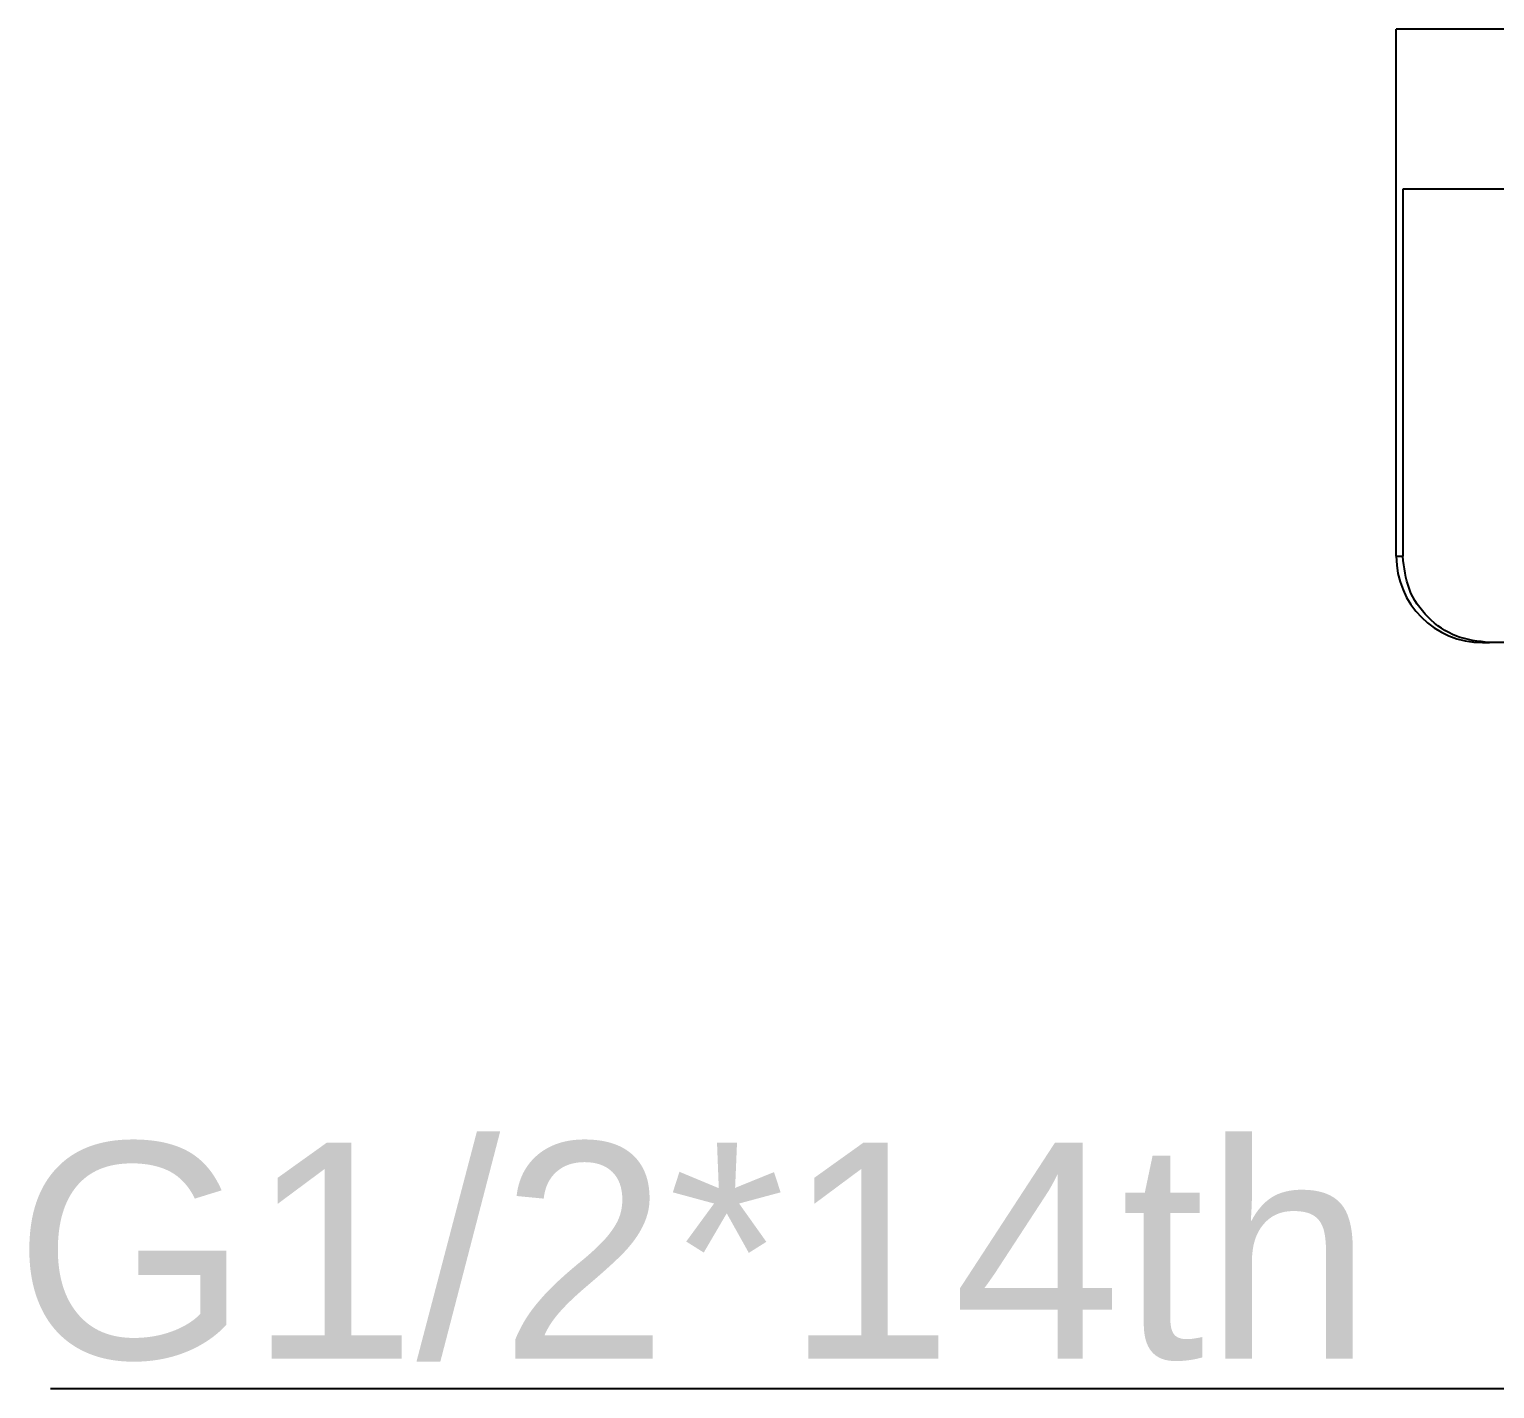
# Model space of a CAD drawing. Header units: millimetres. Extents: x 1243 to 1837, y -609 to -189.
# Drawn here: x 1527.59 to 1561.53, y -560.16 to -528.69 of the extents above; entities that cross this region are included whole.
import ezdxf

# ---------------------------------------------------------------- set-up
doc = ezdxf.new("R2010")
doc.units = ezdxf.units.MM
doc.header["$LTSCALE"] = 0.1
doc.layers.get('0').update_dxf_attribs({"lineweight": 13})
doc.layers.add('DIM', color=3, linetype='Continuous', lineweight=9)
doc.styles.get("Standard").update_dxf_attribs({"font": 'arial.ttf'})
doc.dimstyles.new('ISO-25', dxfattribs={"dimtxt": 2.5, "dimasz": 2.5, "dimexe": 1.25, "dimexo": 0.625, "dimtad": 1, "dimdec": 1, "dimtxsty": 'Standard', "dimcen": 2.5, "dimadec": 0, "dimazin": 0, "dimtfac": 1, "dimtdec": 1, "dimtmove": 0, "dimatfit": 3, "dimfxl": 0, "dimarcsym": 0})

msp = doc.modelspace()

# ---------------------------------------------------------------- linework, layer by layer
at = {"color": 7, "linetype": 'Continuous', "lineweight": 25}
for p, q in [((1559.246, -540.886), (1559.246, -528.686)), ((1581.303, -528.686), (1559.246, -528.686)), ((1559.399, -532.386), (1559.399, -540.886)), ((1579.402, -532.386), (1559.399, -532.386)), ((1559.246, -540.886), (1559.399, -540.886)), ((1561.246, -542.886), (1561.407, -542.886)), ((1567.365, -542.886), (1561.407, -542.886))]:
    msp.add_line(p, q, dxfattribs=at)
msp.add_arc((1561.246, -540.886), 2, 180, 270, dxfattribs=at)
msp.add_open_spline([(1561.407, -542.886), (1561.144, -542.856), (1560.618, -542.795), (1559.953, -542.333), (1559.489, -541.671), (1559.429, -541.147), (1559.399, -540.886)], degree=3, knots=[0, 0, 0, 0, 0.25043, 0.501168, 0.751405, 1, 1, 1, 1], dxfattribs=at)

# ---------------------------------------------------------------- texts
at = {"layer": 'DIM', "color": 3, "insert": (1558.692, -559.535), "char_height": 5, "attachment_point": 9}
msp.add_mtext('G1/2*14th', dxfattribs=at)

# ---------------------------------------------------------------- leaders
at = {"layer": 'DIM', "color": 3, "annotation_type": 0, "has_hookline": 1, "hookline_direction": 1, "text_width": 30.611}
msp.add_leader([(1570.396, -553.031), (1564.317, -560.16), (1559.317, -560.16)], dimstyle='ISO-25', override={"dimtxt": 5, "dimasz": 5, "dimcen": 5, "dimfxl": 1.25}, dxfattribs=at)

doc.saveas('drawing.dxf')
